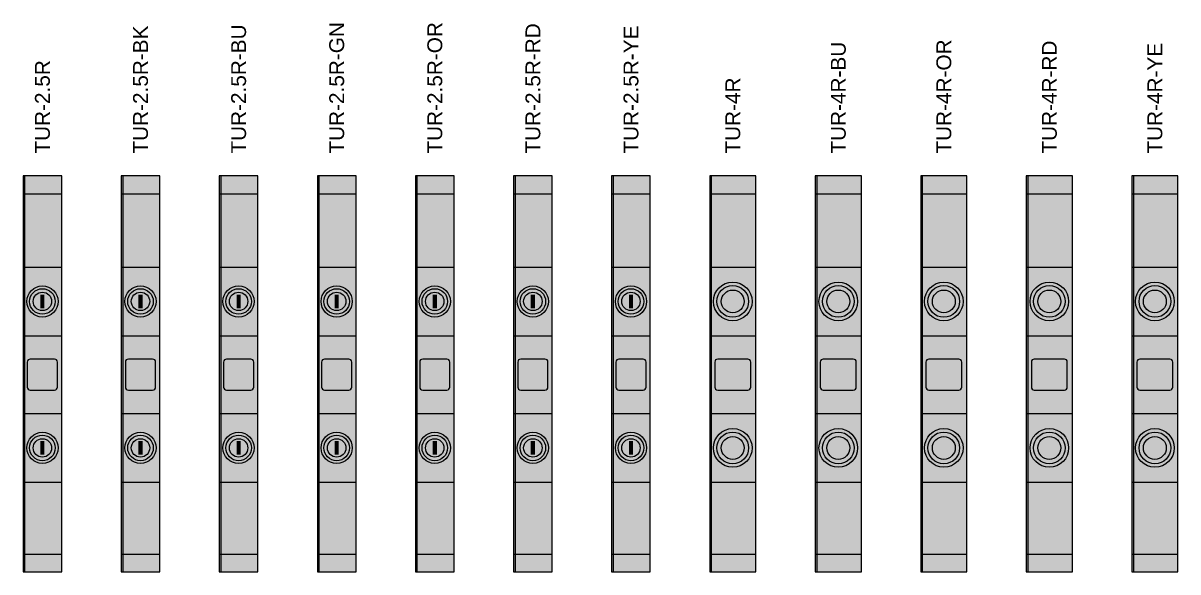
# Model space of a CAD drawing. Header units: millimetres. Extents: x 0 to 1337, y -50 to 71.
# Drawn here: x 335 to 490.4, y -26.6 to 47.2 of the extents above; entities that cross this region are included whole.
import ezdxf
from ezdxf.enums import TextEntityAlignment as Align

# ---------------------------------------------------------------- set-up
doc = ezdxf.new("R2010")
doc.units = ezdxf.units.MM
doc.styles.add('TUR_Arial', font='arial.ttf')

# ---------------------------------------------------------------- blocks, each defined once
blk = doc.blocks.new('TUR-2.5R')
at = {"true_color": 0x676663}
for points in [[(0, 24.24), (5.2, 24.24), (5.2, 26.65), (0, 26.65)], [(0, -26.65), (5.2, -26.65), (5.2, -24.24), (0, -24.24)]]:
    blk.add_hatch(color=251, dxfattribs=at).paths.add_polyline_path(points)
at = {"true_color": 0x797874}
for points in [[(0, 14.38), (5.2, 14.38), (5.2, 24.24), (0, 24.24)], [(0, -24.24), (5.2, -24.24), (5.2, -14.58), (0, -14.58)]]:
    blk.add_hatch(color=8, dxfattribs=at).paths.add_polyline_path(points)
at = {"true_color": 0x989692}
for points in [[(0, 5.13), (5.2, 5.13), (5.2, 14.38), (0, 14.38)], [(0, -14.58), (5.2, -14.58), (5.2, -5.33), (0, -5.33)]]:
    blk.add_hatch(color=252, dxfattribs=at).paths.add_polyline_path(points)
at = {"true_color": 0x444341}
for points in [[(1, 14.58), (4.2, 14.58, 0.414214), (4.5, 14.88), (4.5, 15.08, 0.414214), (4.2, 15.38), (1, 15.38, 0.414214), (0.7, 15.08), (0.7, 14.88, 0.414214)], [(1, -15.58), (4.2, -15.58, 0.414214), (4.5, -15.28), (4.5, -15.08, 0.414214), (4.2, -14.78), (1, -14.78, 0.414214), (0.7, -15.08), (0.7, -15.28, 0.414214)]]:
    blk.add_hatch(color=250, dxfattribs=at).paths.add_polyline_path(points)
at = {"true_color": 0x3f3f3d}
h = blk.add_hatch(color=250, dxfattribs=at)
edge = h.paths.add_edge_path()
edge.add_arc((2.6, 9.75), 2.1, 0, 360)
at = {"true_color": 0xc4c6ca}
h = blk.add_hatch(color=9, dxfattribs=at)
edge = h.paths.add_edge_path()
edge.add_arc((2.6, 9.75), 1.72, 0, 360)
at = {"true_color": 0x5c5e62}
for points in [[(1.12, 9.48), (4.08, 9.48), (4.08, 10.03), (1.12, 10.03)], [(2.32, 8.84), (2.88, 8.84), (2.88, 10.67), (2.32, 10.67)], [(2.32, -10.87), (2.88, -10.87), (2.88, -9.04), (2.32, -9.04)], [(1.12, -10.23), (4.08, -10.23), (4.08, -9.68), (1.12, -9.68)]]:
    blk.add_hatch(color=251, dxfattribs=at).paths.add_polyline_path(points)
at = {"true_color": 0x858480}
blk.add_hatch(color=252, dxfattribs=at).paths.add_polyline_path([(0, -5.33), (5.2, -5.33), (5.2, 5.13), (0, 5.13)])
at = {"true_color": 0x343437}
for points in [[(1.3, 2.56), (3.9, 2.56), (3.9, 4.23), (1.3, 4.23)], [(1.3, -4.43), (3.9, -4.43), (3.9, -2.76), (1.3, -2.76)]]:
    blk.add_hatch(color=250, dxfattribs=at).paths.add_polyline_path(points)
at = {"true_color": 0xa4a29d}
blk.add_hatch(color=253, dxfattribs=at).paths.add_polyline_path([(0.97, -2.19), (4.23, -2.19, 0.414214), (4.63, -1.79), (4.63, 1.59, 0.414214), (4.23, 1.99), (0.97, 1.99, 0.414214), (0.57, 1.59), (0.57, -1.79, 0.414214)])
at = {"true_color": 0x3f3f3d}
h = blk.add_hatch(color=250, dxfattribs=at)
edge = h.paths.add_edge_path()
edge.add_arc((2.6, -9.96), 2.1, 0, 360)
at = {"true_color": 0xc4c6ca}
h = blk.add_hatch(color=9, dxfattribs=at)
edge = h.paths.add_edge_path()
edge.add_arc((2.6, -9.96), 1.72, 0, 360)
at = {"color": 253, "true_color": 0xaaa8a3}
blk.add_line((0.25, -26.65), (0.25, 26.65), dxfattribs=at)
at = {"color": 251, "true_color": 0x5b5a57}
for p, q in [((0, 24.24), (5.2, 24.24)), ((0, 14.38), (5.2, 14.38)), ((0, 5.13), (5.2, 5.13)), ((0, -5.33), (5.2, -5.33)), ((0, -14.58), (5.2, -14.58)), ((0, -24.24), (5.2, -24.24))]:
    blk.add_line(p, q, dxfattribs=at)
blk.add_lwpolyline([(0, -26.65), (5.2, -26.65), (5.2, 26.65), (0, 26.65)], close=True)
blk.add_lwpolyline([(0.97, -2.19), (4.23, -2.19, 0.414214), (4.63, -1.79), (4.63, 1.59, 0.414214), (4.23, 1.99), (0.97, 1.99, 0.414214), (0.57, 1.59), (0.57, -1.79, 0.414214)], format="xyb", close=True, dxfattribs=at)
at = {"color": 251, "true_color": 0x535250}
for centre in [(2.6, 9.75), (2.6, -9.96)]:
    blk.add_circle(centre, 2.1, dxfattribs=at)
at = {"color": 8, "true_color": 0x797a7d}
for centre in [(2.6, 9.75), (2.6, -9.96)]:
    blk.add_circle(centre, 1.72, dxfattribs=at)
at = {"color": 253, "true_color": 0xa0a2a5}
for centre in [(2.6, 9.75), (2.6, -9.96)]:
    blk.add_circle(centre, 1.24, dxfattribs=at)
blk = doc.blocks.new('TUR-2.5R-BK')
at = {"true_color": 0x1f1f20}
for points in [[(0, 24.24), (5.2, 24.24), (5.2, 26.65), (0, 26.65)], [(0, -26.65), (5.2, -26.65), (5.2, -24.24), (0, -24.24)]]:
    blk.add_hatch(color=250, dxfattribs=at).paths.add_polyline_path(points)
at = {"true_color": 0x242426}
for points in [[(0, 14.38), (5.2, 14.38), (5.2, 24.24), (0, 24.24)], [(0, -24.24), (5.2, -24.24), (5.2, -14.58), (0, -14.58)]]:
    blk.add_hatch(color=250, dxfattribs=at).paths.add_polyline_path(points)
at = {"true_color": 0x2e2e30}
for points in [[(0, 5.13), (5.2, 5.13), (5.2, 14.38), (0, 14.38)], [(0, -14.58), (5.2, -14.58), (5.2, -5.33), (0, -5.33)]]:
    blk.add_hatch(color=250, dxfattribs=at).paths.add_polyline_path(points)
at = {"true_color": 0x141415}
for points in [[(1, 14.58), (4.2, 14.58, 0.414214), (4.5, 14.88), (4.5, 15.08, 0.414214), (4.2, 15.38), (1, 15.38, 0.414214), (0.7, 15.08), (0.7, 14.88, 0.414214)], [(1, -15.58), (4.2, -15.58, 0.414214), (4.5, -15.28), (4.5, -15.08, 0.414214), (4.2, -14.78), (1, -14.78, 0.414214), (0.7, -15.08), (0.7, -15.28, 0.414214)]]:
    blk.add_hatch(color=250, dxfattribs=at).paths.add_polyline_path(points)
at = {"true_color": 0x131314}
h = blk.add_hatch(color=250, dxfattribs=at)
edge = h.paths.add_edge_path()
edge.add_arc((2.6, 9.75), 2.1, 0, 360)
at = {"true_color": 0xc4c6ca}
h = blk.add_hatch(color=9, dxfattribs=at)
edge = h.paths.add_edge_path()
edge.add_arc((2.6, 9.75), 1.72, 0, 360)
at = {"true_color": 0x5c5e62}
for points in [[(1.12, 9.48), (4.08, 9.48), (4.08, 10.03), (1.12, 10.03)], [(2.32, 8.84), (2.88, 8.84), (2.88, 10.67), (2.32, 10.67)], [(2.32, -10.87), (2.88, -10.87), (2.88, -9.04), (2.32, -9.04)], [(1.12, -10.23), (4.08, -10.23), (4.08, -9.68), (1.12, -9.68)]]:
    blk.add_hatch(color=251, dxfattribs=at).paths.add_polyline_path(points)
at = {"true_color": 0x28282a}
blk.add_hatch(color=250, dxfattribs=at).paths.add_polyline_path([(0, -5.33), (5.2, -5.33), (5.2, 5.13), (0, 5.13)])
at = {"true_color": 0x343437}
for points in [[(1.3, 2.56), (3.9, 2.56), (3.9, 4.23), (1.3, 4.23)], [(1.3, -4.43), (3.9, -4.43), (3.9, -2.76), (1.3, -2.76)]]:
    blk.add_hatch(color=250, dxfattribs=at).paths.add_polyline_path(points)
at = {"true_color": 0x39393c}
blk.add_hatch(color=250, dxfattribs=at).paths.add_polyline_path([(0.97, -2.19), (4.23, -2.19, 0.414214), (4.63, -1.79), (4.63, 1.59, 0.414214), (4.23, 1.99), (0.97, 1.99, 0.414214), (0.57, 1.59), (0.57, -1.79, 0.414214)])
at = {"true_color": 0x131314}
h = blk.add_hatch(color=250, dxfattribs=at)
edge = h.paths.add_edge_path()
edge.add_arc((2.6, -9.96), 2.1, 0, 360)
at = {"true_color": 0xc4c6ca}
h = blk.add_hatch(color=9, dxfattribs=at)
edge = h.paths.add_edge_path()
edge.add_arc((2.6, -9.96), 1.72, 0, 360)
at = {"color": 251, "true_color": 0x505054}
blk.add_line((0.25, -26.65), (0.25, 26.65), dxfattribs=at)
at = {"color": 251, "true_color": 0x5f5f62}
for p, q in [((0, 24.24), (5.2, 24.24)), ((0, 14.38), (5.2, 14.38)), ((0, 5.13), (5.2, 5.13)), ((0, -5.33), (5.2, -5.33)), ((0, -14.58), (5.2, -14.58)), ((0, -24.24), (5.2, -24.24))]:
    blk.add_line(p, q, dxfattribs=at)
blk.add_lwpolyline([(0, -26.65), (5.2, -26.65), (5.2, 26.65), (0, 26.65)], close=True)
blk.add_lwpolyline([(0.97, -2.19), (4.23, -2.19, 0.414214), (4.63, -1.79), (4.63, 1.59, 0.414214), (4.23, 1.99), (0.97, 1.99, 0.414214), (0.57, 1.59), (0.57, -1.79, 0.414214)], format="xyb", close=True, dxfattribs=at)
at = {"color": 250, "true_color": 0x19191a}
for centre in [(2.6, 9.75), (2.6, -9.96)]:
    blk.add_circle(centre, 2.1, dxfattribs=at)
at = {"color": 8, "true_color": 0x797a7d}
for centre in [(2.6, 9.75), (2.6, -9.96)]:
    blk.add_circle(centre, 1.72, dxfattribs=at)
at = {"color": 253, "true_color": 0xa0a2a5}
for centre in [(2.6, 9.75), (2.6, -9.96)]:
    blk.add_circle(centre, 1.24, dxfattribs=at)
blk = doc.blocks.new('TUR-2.5R-BU')
at = {"true_color": 0x1b4c7a}
for points in [[(0, 24.24), (5.2, 24.24), (5.2, 26.65), (0, 26.65)], [(0, -26.65), (5.2, -26.65), (5.2, -24.24), (0, -24.24)]]:
    blk.add_hatch(color=156, dxfattribs=at).paths.add_polyline_path(points)
at = {"true_color": 0x205990}
for points in [[(0, 14.38), (5.2, 14.38), (5.2, 24.24), (0, 24.24)], [(0, -24.24), (5.2, -24.24), (5.2, -14.58), (0, -14.58)]]:
    blk.add_hatch(color=154, dxfattribs=at).paths.add_polyline_path(points)
at = {"true_color": 0x2870b4}
for points in [[(0, 5.13), (5.2, 5.13), (5.2, 14.38), (0, 14.38)], [(0, -14.58), (5.2, -14.58), (5.2, -5.33), (0, -5.33)]]:
    blk.add_hatch(color=155, dxfattribs=at).paths.add_polyline_path(points)
at = {"true_color": 0x123251}
for points in [[(1, 14.58), (4.2, 14.58, 0.414214), (4.5, 14.88), (4.5, 15.08, 0.414214), (4.2, 15.38), (1, 15.38, 0.414214), (0.7, 15.08), (0.7, 14.88, 0.414214)], [(1, -15.58), (4.2, -15.58, 0.414214), (4.5, -15.28), (4.5, -15.08, 0.414214), (4.2, -14.78), (1, -14.78, 0.414214), (0.7, -15.08), (0.7, -15.28, 0.414214)]]:
    blk.add_hatch(color=148, dxfattribs=at).paths.add_polyline_path(points)
at = {"true_color": 0x102f4b}
h = blk.add_hatch(color=158, dxfattribs=at)
edge = h.paths.add_edge_path()
edge.add_arc((2.6, 9.75), 2.1, 0, 360)
at = {"true_color": 0xc4c6ca}
h = blk.add_hatch(color=9, dxfattribs=at)
edge = h.paths.add_edge_path()
edge.add_arc((2.6, 9.75), 1.72, 0, 360)
at = {"true_color": 0x5c5e62}
for points in [[(1.12, 9.48), (4.08, 9.48), (4.08, 10.03), (1.12, 10.03)], [(2.32, 8.84), (2.88, 8.84), (2.88, 10.67), (2.32, 10.67)], [(2.32, -10.87), (2.88, -10.87), (2.88, -9.04), (2.32, -9.04)], [(1.12, -10.23), (4.08, -10.23), (4.08, -9.68), (1.12, -9.68)]]:
    blk.add_hatch(color=251, dxfattribs=at).paths.add_polyline_path(points)
at = {"true_color": 0x23629e}
blk.add_hatch(color=144, dxfattribs=at).paths.add_polyline_path([(0, -5.33), (5.2, -5.33), (5.2, 5.13), (0, 5.13)])
at = {"true_color": 0x343437}
for points in [[(1.3, 2.56), (3.9, 2.56), (3.9, 4.23), (1.3, 4.23)], [(1.3, -4.43), (3.9, -4.43), (3.9, -2.76), (1.3, -2.76)]]:
    blk.add_hatch(color=250, dxfattribs=at).paths.add_polyline_path(points)
at = {"true_color": 0x2b78c2}
blk.add_hatch(color=152, dxfattribs=at).paths.add_polyline_path([(0.97, -2.19), (4.23, -2.19, 0.414214), (4.63, -1.79), (4.63, 1.59, 0.414214), (4.23, 1.99), (0.97, 1.99, 0.414214), (0.57, 1.59), (0.57, -1.79, 0.414214)])
at = {"true_color": 0x102f4b}
h = blk.add_hatch(color=158, dxfattribs=at)
edge = h.paths.add_edge_path()
edge.add_arc((2.6, -9.96), 2.1, 0, 360)
at = {"true_color": 0xc4c6ca}
h = blk.add_hatch(color=9, dxfattribs=at)
edge = h.paths.add_edge_path()
edge.add_arc((2.6, -9.96), 1.72, 0, 360)
at = {"color": 152, "true_color": 0x2c7dc9}
blk.add_line((0.25, -26.65), (0.25, 26.65), dxfattribs=at)
at = {"color": 156, "true_color": 0x18436c}
for p, q in [((0, 24.24), (5.2, 24.24)), ((0, 14.38), (5.2, 14.38)), ((0, 5.13), (5.2, 5.13)), ((0, -5.33), (5.2, -5.33)), ((0, -14.58), (5.2, -14.58)), ((0, -24.24), (5.2, -24.24))]:
    blk.add_line(p, q, dxfattribs=at)
blk.add_lwpolyline([(0, -26.65), (5.2, -26.65), (5.2, 26.65), (0, 26.65)], close=True)
blk.add_lwpolyline([(0.97, -2.19), (4.23, -2.19, 0.414214), (4.63, -1.79), (4.63, 1.59, 0.414214), (4.23, 1.99), (0.97, 1.99, 0.414214), (0.57, 1.59), (0.57, -1.79, 0.414214)], format="xyb", close=True, dxfattribs=at)
at = {"color": 159, "true_color": 0x163d63}
for centre in [(2.6, 9.75), (2.6, -9.96)]:
    blk.add_circle(centre, 2.1, dxfattribs=at)
at = {"color": 8, "true_color": 0x797a7d}
for centre in [(2.6, 9.75), (2.6, -9.96)]:
    blk.add_circle(centre, 1.72, dxfattribs=at)
at = {"color": 253, "true_color": 0xa0a2a5}
for centre in [(2.6, 9.75), (2.6, -9.96)]:
    blk.add_circle(centre, 1.24, dxfattribs=at)
blk = doc.blocks.new('TUR-2.5R-GN')
at = {"true_color": 0x1b5f2f}
for points in [[(0, 24.24), (5.2, 24.24), (5.2, 26.65), (0, 26.65)], [(0, -26.65), (5.2, -26.65), (5.2, -24.24), (0, -24.24)]]:
    blk.add_hatch(color=109, dxfattribs=at).paths.add_polyline_path(points)
at = {"true_color": 0x207038}
for points in [[(0, 14.38), (5.2, 14.38), (5.2, 24.24), (0, 24.24)], [(0, -24.24), (5.2, -24.24), (5.2, -14.58), (0, -14.58)]]:
    blk.add_hatch(color=97, dxfattribs=at).paths.add_polyline_path(points)
at = {"true_color": 0x288c46}
for points in [[(0, 5.13), (5.2, 5.13), (5.2, 14.38), (0, 14.38)], [(0, -14.58), (5.2, -14.58), (5.2, -5.33), (0, -5.33)]]:
    blk.add_hatch(color=97, dxfattribs=at).paths.add_polyline_path(points)
at = {"true_color": 0x123f1f}
for points in [[(1, 14.58), (4.2, 14.58, 0.414214), (4.5, 14.88), (4.5, 15.08, 0.414214), (4.2, 15.38), (1, 15.38, 0.414214), (0.7, 15.08), (0.7, 14.88, 0.414214)], [(1, -15.58), (4.2, -15.58, 0.414214), (4.5, -15.28), (4.5, -15.08, 0.414214), (4.2, -14.78), (1, -14.78, 0.414214), (0.7, -15.08), (0.7, -15.28, 0.414214)]]:
    blk.add_hatch(color=118, dxfattribs=at).paths.add_polyline_path(points)
at = {"true_color": 0x103a1d}
h = blk.add_hatch(color=118, dxfattribs=at)
edge = h.paths.add_edge_path()
edge.add_arc((2.6, 9.75), 2.1, 0, 360)
at = {"true_color": 0xc4c6ca}
h = blk.add_hatch(color=9, dxfattribs=at)
edge = h.paths.add_edge_path()
edge.add_arc((2.6, 9.75), 1.72, 0, 360)
at = {"true_color": 0x5c5e62}
for points in [[(1.12, 9.48), (4.08, 9.48), (4.08, 10.03), (1.12, 10.03)], [(2.32, 8.84), (2.88, 8.84), (2.88, 10.67), (2.32, 10.67)], [(2.32, -10.87), (2.88, -10.87), (2.88, -9.04), (2.32, -9.04)], [(1.12, -10.23), (4.08, -10.23), (4.08, -9.68), (1.12, -9.68)]]:
    blk.add_hatch(color=251, dxfattribs=at).paths.add_polyline_path(points)
at = {"true_color": 0x237b3d}
blk.add_hatch(color=97, dxfattribs=at).paths.add_polyline_path([(0, -5.33), (5.2, -5.33), (5.2, 5.13), (0, 5.13)])
at = {"true_color": 0x343437}
for points in [[(1.3, 2.56), (3.9, 2.56), (3.9, 4.23), (1.3, 4.23)], [(1.3, -4.43), (3.9, -4.43), (3.9, -2.76), (1.3, -2.76)]]:
    blk.add_hatch(color=250, dxfattribs=at).paths.add_polyline_path(points)
at = {"true_color": 0x2b974b}
blk.add_hatch(color=107, dxfattribs=at).paths.add_polyline_path([(0.97, -2.19), (4.23, -2.19, 0.414214), (4.63, -1.79), (4.63, 1.59, 0.414214), (4.23, 1.99), (0.97, 1.99, 0.414214), (0.57, 1.59), (0.57, -1.79, 0.414214)])
at = {"true_color": 0x103a1d}
h = blk.add_hatch(color=118, dxfattribs=at)
edge = h.paths.add_edge_path()
edge.add_arc((2.6, -9.96), 2.1, 0, 360)
at = {"true_color": 0xc4c6ca}
h = blk.add_hatch(color=9, dxfattribs=at)
edge = h.paths.add_edge_path()
edge.add_arc((2.6, -9.96), 1.72, 0, 360)
at = {"color": 95, "true_color": 0x2c9c4e}
blk.add_line((0.25, -26.65), (0.25, 26.65), dxfattribs=at)
at = {"color": 99, "true_color": 0x18542a}
for p, q in [((0, 24.24), (5.2, 24.24)), ((0, 14.38), (5.2, 14.38)), ((0, 5.13), (5.2, 5.13)), ((0, -5.33), (5.2, -5.33)), ((0, -14.58), (5.2, -14.58)), ((0, -24.24), (5.2, -24.24))]:
    blk.add_line(p, q, dxfattribs=at)
blk.add_lwpolyline([(0, -26.65), (5.2, -26.65), (5.2, 26.65), (0, 26.65)], close=True)
blk.add_lwpolyline([(0.97, -2.19), (4.23, -2.19, 0.414214), (4.63, -1.79), (4.63, 1.59, 0.414214), (4.23, 1.99), (0.97, 1.99, 0.414214), (0.57, 1.59), (0.57, -1.79, 0.414214)], format="xyb", close=True, dxfattribs=at)
at = {"color": 99, "true_color": 0x164d26}
for centre in [(2.6, 9.75), (2.6, -9.96)]:
    blk.add_circle(centre, 2.1, dxfattribs=at)
at = {"color": 8, "true_color": 0x797a7d}
for centre in [(2.6, 9.75), (2.6, -9.96)]:
    blk.add_circle(centre, 1.72, dxfattribs=at)
at = {"color": 253, "true_color": 0xa0a2a5}
for centre in [(2.6, 9.75), (2.6, -9.96)]:
    blk.add_circle(centre, 1.24, dxfattribs=at)
blk = doc.blocks.new('TUR-2.5R-OR')
at = {"true_color": 0x994c17}
for points in [[(0, 24.24), (5.2, 24.24), (5.2, 26.65), (0, 26.65)], [(0, -26.65), (5.2, -26.65), (5.2, -24.24), (0, -24.24)]]:
    blk.add_hatch(color=34, dxfattribs=at).paths.add_polyline_path(points)
at = {"true_color": 0xb4591b}
for points in [[(0, 14.38), (5.2, 14.38), (5.2, 24.24), (0, 24.24)], [(0, -24.24), (5.2, -24.24), (5.2, -14.58), (0, -14.58)]]:
    blk.add_hatch(color=32, dxfattribs=at).paths.add_polyline_path(points)
at = {"true_color": 0xe27022}
for points in [[(0, 5.13), (5.2, 5.13), (5.2, 14.38), (0, 14.38)], [(0, -14.58), (5.2, -14.58), (5.2, -5.33), (0, -5.33)]]:
    blk.add_hatch(color=32, dxfattribs=at).paths.add_polyline_path(points)
at = {"true_color": 0x65320f}
for points in [[(1, 14.58), (4.2, 14.58, 0.414214), (4.5, 14.88), (4.5, 15.08, 0.414214), (4.2, 15.38), (1, 15.38, 0.414214), (0.7, 15.08), (0.7, 14.88, 0.414214)], [(1, -15.58), (4.2, -15.58, 0.414214), (4.5, -15.28), (4.5, -15.08, 0.414214), (4.2, -14.78), (1, -14.78, 0.414214), (0.7, -15.08), (0.7, -15.28, 0.414214)]]:
    blk.add_hatch(color=48, dxfattribs=at).paths.add_polyline_path(points)
at = {"true_color": 0x5e2f0e}
h = blk.add_hatch(color=38, dxfattribs=at)
edge = h.paths.add_edge_path()
edge.add_arc((2.6, 9.75), 2.1, 0, 360)
at = {"true_color": 0xc4c6ca}
h = blk.add_hatch(color=9, dxfattribs=at)
edge = h.paths.add_edge_path()
edge.add_arc((2.6, 9.75), 1.72, 0, 360)
at = {"true_color": 0x5c5e62}
for points in [[(1.12, 9.48), (4.08, 9.48), (4.08, 10.03), (1.12, 10.03)], [(2.32, 8.84), (2.88, 8.84), (2.88, 10.67), (2.32, 10.67)], [(2.32, -10.87), (2.88, -10.87), (2.88, -9.04), (2.32, -9.04)], [(1.12, -10.23), (4.08, -10.23), (4.08, -9.68), (1.12, -9.68)]]:
    blk.add_hatch(color=251, dxfattribs=at).paths.add_polyline_path(points)
at = {"true_color": 0xc6621d}
blk.add_hatch(color=32, dxfattribs=at).paths.add_polyline_path([(0, -5.33), (5.2, -5.33), (5.2, 5.13), (0, 5.13)])
at = {"true_color": 0x343437}
for points in [[(1.3, 2.56), (3.9, 2.56), (3.9, 4.23), (1.3, 4.23)], [(1.3, -4.43), (3.9, -4.43), (3.9, -2.76), (1.3, -2.76)]]:
    blk.add_hatch(color=250, dxfattribs=at).paths.add_polyline_path(points)
at = {"true_color": 0xf47824}
blk.add_hatch(color=30, dxfattribs=at).paths.add_polyline_path([(0.97, -2.19), (4.23, -2.19, 0.414214), (4.63, -1.79), (4.63, 1.59, 0.414214), (4.23, 1.99), (0.97, 1.99, 0.414214), (0.57, 1.59), (0.57, -1.79, 0.414214)])
at = {"true_color": 0x5e2f0e}
h = blk.add_hatch(color=38, dxfattribs=at)
edge = h.paths.add_edge_path()
edge.add_arc((2.6, -9.96), 2.1, 0, 360)
at = {"true_color": 0xc4c6ca}
h = blk.add_hatch(color=9, dxfattribs=at)
edge = h.paths.add_edge_path()
edge.add_arc((2.6, -9.96), 1.72, 0, 360)
at = {"color": 30, "true_color": 0xfd7d26}
blk.add_line((0.25, -26.65), (0.25, 26.65), dxfattribs=at)
at = {"color": 36, "true_color": 0x874314}
for p, q in [((0, 24.24), (5.2, 24.24)), ((0, 14.38), (5.2, 14.38)), ((0, 5.13), (5.2, 5.13)), ((0, -5.33), (5.2, -5.33)), ((0, -14.58), (5.2, -14.58)), ((0, -24.24), (5.2, -24.24))]:
    blk.add_line(p, q, dxfattribs=at)
blk.add_lwpolyline([(0, -26.65), (5.2, -26.65), (5.2, 26.65), (0, 26.65)], close=True)
blk.add_lwpolyline([(0.97, -2.19), (4.23, -2.19, 0.414214), (4.63, -1.79), (4.63, 1.59, 0.414214), (4.23, 1.99), (0.97, 1.99, 0.414214), (0.57, 1.59), (0.57, -1.79, 0.414214)], format="xyb", close=True, dxfattribs=at)
at = {"color": 36, "true_color": 0x7c3d12}
for centre in [(2.6, 9.75), (2.6, -9.96)]:
    blk.add_circle(centre, 2.1, dxfattribs=at)
at = {"color": 8, "true_color": 0x797a7d}
for centre in [(2.6, 9.75), (2.6, -9.96)]:
    blk.add_circle(centre, 1.72, dxfattribs=at)
at = {"color": 253, "true_color": 0xa0a2a5}
for centre in [(2.6, 9.75), (2.6, -9.96)]:
    blk.add_circle(centre, 1.24, dxfattribs=at)
blk = doc.blocks.new('TUR-2.5R-RD')
at = {"true_color": 0x851c1c}
for points in [[(0, 24.24), (5.2, 24.24), (5.2, 26.65), (0, 26.65)], [(0, -26.65), (5.2, -26.65), (5.2, -24.24), (0, -24.24)]]:
    blk.add_hatch(color=26, dxfattribs=at).paths.add_polyline_path(points)
at = {"true_color": 0x9c2121}
for points in [[(0, 14.38), (5.2, 14.38), (5.2, 24.24), (0, 24.24)], [(0, -24.24), (5.2, -24.24), (5.2, -14.58), (0, -14.58)]]:
    blk.add_hatch(color=24, dxfattribs=at).paths.add_polyline_path(points)
at = {"true_color": 0xc42a2a}
for points in [[(0, 5.13), (5.2, 5.13), (5.2, 14.38), (0, 14.38)], [(0, -14.58), (5.2, -14.58), (5.2, -5.33), (0, -5.33)]]:
    blk.add_hatch(color=22, dxfattribs=at).paths.add_polyline_path(points)
at = {"true_color": 0x581212}
for points in [[(1, 14.58), (4.2, 14.58, 0.414214), (4.5, 14.88), (4.5, 15.08, 0.414214), (4.2, 15.38), (1, 15.38, 0.414214), (0.7, 15.08), (0.7, 14.88, 0.414214)], [(1, -15.58), (4.2, -15.58, 0.414214), (4.5, -15.28), (4.5, -15.08, 0.414214), (4.2, -14.78), (1, -14.78, 0.414214), (0.7, -15.08), (0.7, -15.28, 0.414214)]]:
    blk.add_hatch(color=28, dxfattribs=at).paths.add_polyline_path(points)
at = {"true_color": 0x521111}
h = blk.add_hatch(color=28, dxfattribs=at)
edge = h.paths.add_edge_path()
edge.add_arc((2.6, 9.75), 2.1, 0, 360)
at = {"true_color": 0xc4c6ca}
h = blk.add_hatch(color=9, dxfattribs=at)
edge = h.paths.add_edge_path()
edge.add_arc((2.6, 9.75), 1.72, 0, 360)
at = {"true_color": 0x5c5e62}
for points in [[(1.12, 9.48), (4.08, 9.48), (4.08, 10.03), (1.12, 10.03)], [(2.32, 8.84), (2.88, 8.84), (2.88, 10.67), (2.32, 10.67)], [(2.32, -10.87), (2.88, -10.87), (2.88, -9.04), (2.32, -9.04)], [(1.12, -10.23), (4.08, -10.23), (4.08, -9.68), (1.12, -9.68)]]:
    blk.add_hatch(color=251, dxfattribs=at).paths.add_polyline_path(points)
at = {"true_color": 0xac2424}
blk.add_hatch(color=24, dxfattribs=at).paths.add_polyline_path([(0, -5.33), (5.2, -5.33), (5.2, 5.13), (0, 5.13)])
at = {"true_color": 0x343437}
for points in [[(1.3, 2.56), (3.9, 2.56), (3.9, 4.23), (1.3, 4.23)], [(1.3, -4.43), (3.9, -4.43), (3.9, -2.76), (1.3, -2.76)]]:
    blk.add_hatch(color=250, dxfattribs=at).paths.add_polyline_path(points)
at = {"true_color": 0xd32d2d}
blk.add_hatch(color=22, dxfattribs=at).paths.add_polyline_path([(0.97, -2.19), (4.23, -2.19, 0.414214), (4.63, -1.79), (4.63, 1.59, 0.414214), (4.23, 1.99), (0.97, 1.99, 0.414214), (0.57, 1.59), (0.57, -1.79, 0.414214)])
at = {"true_color": 0x521111}
h = blk.add_hatch(color=28, dxfattribs=at)
edge = h.paths.add_edge_path()
edge.add_arc((2.6, -9.96), 2.1, 0, 360)
at = {"true_color": 0xc4c6ca}
h = blk.add_hatch(color=9, dxfattribs=at)
edge = h.paths.add_edge_path()
edge.add_arc((2.6, -9.96), 1.72, 0, 360)
at = {"color": 22, "true_color": 0xdb2f2f}
blk.add_line((0.25, -26.65), (0.25, 26.65), dxfattribs=at)
at = {"color": 26, "true_color": 0x751919}
for p, q in [((0, 24.24), (5.2, 24.24)), ((0, 14.38), (5.2, 14.38)), ((0, 5.13), (5.2, 5.13)), ((0, -5.33), (5.2, -5.33)), ((0, -14.58), (5.2, -14.58)), ((0, -24.24), (5.2, -24.24))]:
    blk.add_line(p, q, dxfattribs=at)
blk.add_lwpolyline([(0, -26.65), (5.2, -26.65), (5.2, 26.65), (0, 26.65)], close=True)
blk.add_lwpolyline([(0.97, -2.19), (4.23, -2.19, 0.414214), (4.63, -1.79), (4.63, 1.59, 0.414214), (4.23, 1.99), (0.97, 1.99, 0.414214), (0.57, 1.59), (0.57, -1.79, 0.414214)], format="xyb", close=True, dxfattribs=at)
at = {"color": 26, "true_color": 0x6b1717}
for centre in [(2.6, 9.75), (2.6, -9.96)]:
    blk.add_circle(centre, 2.1, dxfattribs=at)
at = {"color": 8, "true_color": 0x797a7d}
for centre in [(2.6, 9.75), (2.6, -9.96)]:
    blk.add_circle(centre, 1.72, dxfattribs=at)
at = {"color": 253, "true_color": 0xa0a2a5}
for centre in [(2.6, 9.75), (2.6, -9.96)]:
    blk.add_circle(centre, 1.24, dxfattribs=at)
blk = doc.blocks.new('TUR-2.5R-YE')
at = {"true_color": 0x99851b}
for points in [[(0, 24.24), (5.2, 24.24), (5.2, 26.65), (0, 26.65)], [(0, -26.65), (5.2, -26.65), (5.2, -24.24), (0, -24.24)]]:
    blk.add_hatch(color=44, dxfattribs=at).paths.add_polyline_path(points)
at = {"true_color": 0xb49c20}
for points in [[(0, 14.38), (5.2, 14.38), (5.2, 24.24), (0, 24.24)], [(0, -24.24), (5.2, -24.24), (5.2, -14.58), (0, -14.58)]]:
    blk.add_hatch(color=42, dxfattribs=at).paths.add_polyline_path(points)
at = {"true_color": 0xe2c428}
for points in [[(0, 5.13), (5.2, 5.13), (5.2, 14.38), (0, 14.38)], [(0, -14.58), (5.2, -14.58), (5.2, -5.33), (0, -5.33)]]:
    blk.add_hatch(color=52, dxfattribs=at).paths.add_polyline_path(points)
at = {"true_color": 0x655812}
for points in [[(1, 14.58), (4.2, 14.58, 0.414214), (4.5, 14.88), (4.5, 15.08, 0.414214), (4.2, 15.38), (1, 15.38, 0.414214), (0.7, 15.08), (0.7, 14.88, 0.414214)], [(1, -15.58), (4.2, -15.58, 0.414214), (4.5, -15.28), (4.5, -15.08, 0.414214), (4.2, -14.78), (1, -14.78, 0.414214), (0.7, -15.08), (0.7, -15.28, 0.414214)]]:
    blk.add_hatch(color=46, dxfattribs=at).paths.add_polyline_path(points)
at = {"true_color": 0x5e5210}
h = blk.add_hatch(color=58, dxfattribs=at)
edge = h.paths.add_edge_path()
edge.add_arc((2.6, 9.75), 2.1, 0, 360)
at = {"true_color": 0xc4c6ca}
h = blk.add_hatch(color=9, dxfattribs=at)
edge = h.paths.add_edge_path()
edge.add_arc((2.6, 9.75), 1.72, 0, 360)
at = {"true_color": 0x5c5e62}
for points in [[(1.12, 9.48), (4.08, 9.48), (4.08, 10.03), (1.12, 10.03)], [(2.32, 8.84), (2.88, 8.84), (2.88, 10.67), (2.32, 10.67)], [(2.32, -10.87), (2.88, -10.87), (2.88, -9.04), (2.32, -9.04)], [(1.12, -10.23), (4.08, -10.23), (4.08, -9.68), (1.12, -9.68)]]:
    blk.add_hatch(color=251, dxfattribs=at).paths.add_polyline_path(points)
at = {"true_color": 0xc6ac23}
blk.add_hatch(color=42, dxfattribs=at).paths.add_polyline_path([(0, -5.33), (5.2, -5.33), (5.2, 5.13), (0, 5.13)])
at = {"true_color": 0x343437}
for points in [[(1.3, 2.56), (3.9, 2.56), (3.9, 4.23), (1.3, 4.23)], [(1.3, -4.43), (3.9, -4.43), (3.9, -2.76), (1.3, -2.76)]]:
    blk.add_hatch(color=250, dxfattribs=at).paths.add_polyline_path(points)
at = {"true_color": 0xf4d32b}
blk.add_hatch(color=40, dxfattribs=at).paths.add_polyline_path([(0.97, -2.19), (4.23, -2.19, 0.414214), (4.63, -1.79), (4.63, 1.59, 0.414214), (4.23, 1.99), (0.97, 1.99, 0.414214), (0.57, 1.59), (0.57, -1.79, 0.414214)])
at = {"true_color": 0x5e5210}
h = blk.add_hatch(color=58, dxfattribs=at)
edge = h.paths.add_edge_path()
edge.add_arc((2.6, -9.96), 2.1, 0, 360)
at = {"true_color": 0xc4c6ca}
h = blk.add_hatch(color=9, dxfattribs=at)
edge = h.paths.add_edge_path()
edge.add_arc((2.6, -9.96), 1.72, 0, 360)
at = {"color": 40, "true_color": 0xfddb2c}
blk.add_line((0.25, -26.65), (0.25, 26.65), dxfattribs=at)
at = {"color": 56, "true_color": 0x877518}
for p, q in [((0, 24.24), (5.2, 24.24)), ((0, 14.38), (5.2, 14.38)), ((0, 5.13), (5.2, 5.13)), ((0, -5.33), (5.2, -5.33)), ((0, -14.58), (5.2, -14.58)), ((0, -24.24), (5.2, -24.24))]:
    blk.add_line(p, q, dxfattribs=at)
blk.add_lwpolyline([(0, -26.65), (5.2, -26.65), (5.2, 26.65), (0, 26.65)], close=True)
blk.add_lwpolyline([(0.97, -2.19), (4.23, -2.19, 0.414214), (4.63, -1.79), (4.63, 1.59, 0.414214), (4.23, 1.99), (0.97, 1.99, 0.414214), (0.57, 1.59), (0.57, -1.79, 0.414214)], format="xyb", close=True, dxfattribs=at)
at = {"color": 46, "true_color": 0x7c6b16}
for centre in [(2.6, 9.75), (2.6, -9.96)]:
    blk.add_circle(centre, 2.1, dxfattribs=at)
at = {"color": 8, "true_color": 0x797a7d}
for centre in [(2.6, 9.75), (2.6, -9.96)]:
    blk.add_circle(centre, 1.72, dxfattribs=at)
at = {"color": 253, "true_color": 0xa0a2a5}
for centre in [(2.6, 9.75), (2.6, -9.96)]:
    blk.add_circle(centre, 1.24, dxfattribs=at)
blk = doc.blocks.new('TUR-4R')
at = {"true_color": 0x676663}
for points in [[(0, 24.24), (6.2, 24.24), (6.2, 26.65), (0, 26.65)], [(0, -26.65), (6.2, -26.65), (6.2, -24.24), (0, -24.24)]]:
    blk.add_hatch(color=251, dxfattribs=at).paths.add_polyline_path(points)
at = {"true_color": 0x797874}
for points in [[(0, 14.38), (6.2, 14.38), (6.2, 24.24), (0, 24.24)], [(0, -24.24), (6.2, -24.24), (6.2, -14.58), (0, -14.58)]]:
    blk.add_hatch(color=8, dxfattribs=at).paths.add_polyline_path(points)
at = {"true_color": 0x989692}
for points in [[(0, 5.13), (6.2, 5.13), (6.2, 14.38), (0, 14.38)], [(0, -14.58), (6.2, -14.58), (6.2, -5.33), (0, -5.33)]]:
    blk.add_hatch(color=252, dxfattribs=at).paths.add_polyline_path(points)
at = {"true_color": 0x444341}
for points in [[(1, 14.58), (5.2, 14.58, 0.414214), (5.5, 14.88), (5.5, 15.08, 0.414214), (5.2, 15.38), (1, 15.38, 0.414214), (0.7, 15.08), (0.7, 14.88, 0.414214)], [(1, -15.58), (5.2, -15.58, 0.414214), (5.5, -15.28), (5.5, -15.08, 0.414214), (5.2, -14.78), (1, -14.78, 0.414214), (0.7, -15.08), (0.7, -15.28, 0.414214)]]:
    blk.add_hatch(color=250, dxfattribs=at).paths.add_polyline_path(points)
at = {"true_color": 0x3f3f3d}
h = blk.add_hatch(color=250, dxfattribs=at)
edge = h.paths.add_edge_path()
edge.add_arc((3.1, 9.75), 2.6, 0, 360)
at = {"true_color": 0xc4c6ca}
h = blk.add_hatch(color=9, dxfattribs=at)
edge = h.paths.add_edge_path()
edge.add_arc((3.1, 9.75), 2.13, 0, 360)
at = {"true_color": 0x5c5e62}
for points in [[(2.76, 8.62), (3.44, 8.62), (3.44, 10.89), (2.76, 10.89)], [(1.27, 9.41), (4.93, 9.41), (4.93, 10.1), (1.27, 10.1)], [(2.76, -11.09), (3.44, -11.09), (3.44, -8.82), (2.76, -8.82)], [(1.27, -10.3), (4.93, -10.3), (4.93, -9.61), (1.27, -9.61)]]:
    blk.add_hatch(color=251, dxfattribs=at).paths.add_polyline_path(points)
at = {"true_color": 0x858480}
blk.add_hatch(color=252, dxfattribs=at).paths.add_polyline_path([(0, -5.33), (6.2, -5.33), (6.2, 5.13), (0, 5.13)])
at = {"true_color": 0x343437}
for points in [[(1.55, 2.56), (4.65, 2.56), (4.65, 4.23), (1.55, 4.23)], [(1.55, -4.43), (4.65, -4.43), (4.65, -2.76), (1.55, -2.76)]]:
    blk.add_hatch(color=250, dxfattribs=at).paths.add_polyline_path(points)
at = {"true_color": 0xa4a29d}
blk.add_hatch(color=253, dxfattribs=at).paths.add_polyline_path([(1.08, -2.19), (5.12, -2.19, 0.414214), (5.52, -1.79), (5.52, 1.59, 0.414214), (5.12, 1.99), (1.08, 1.99, 0.414214), (0.68, 1.59), (0.68, -1.79, 0.414214)])
at = {"true_color": 0x3f3f3d}
h = blk.add_hatch(color=250, dxfattribs=at)
edge = h.paths.add_edge_path()
edge.add_arc((3.1, -9.96), 2.6, 0, 360)
at = {"true_color": 0xc4c6ca}
h = blk.add_hatch(color=9, dxfattribs=at)
edge = h.paths.add_edge_path()
edge.add_arc((3.1, -9.96), 2.13, 0, 360)
at = {"color": 253, "true_color": 0xaaa8a3}
blk.add_line((0.25, -26.65), (0.25, 26.65), dxfattribs=at)
at = {"color": 251, "true_color": 0x5b5a57}
for p, q in [((0, 24.24), (6.2, 24.24)), ((0, 14.38), (6.2, 14.38)), ((0, 5.13), (6.2, 5.13)), ((0, -5.33), (6.2, -5.33)), ((0, -14.58), (6.2, -14.58)), ((0, -24.24), (6.2, -24.24))]:
    blk.add_line(p, q, dxfattribs=at)
blk.add_lwpolyline([(0, -26.65), (6.2, -26.65), (6.2, 26.65), (0, 26.65)], close=True)
blk.add_lwpolyline([(1.08, -2.19), (5.12, -2.19, 0.414214), (5.52, -1.79), (5.52, 1.59, 0.414214), (5.12, 1.99), (1.08, 1.99, 0.414214), (0.68, 1.59), (0.68, -1.79, 0.414214)], format="xyb", close=True, dxfattribs=at)
at = {"color": 251, "true_color": 0x535250}
for centre in [(3.1, 9.75), (3.1, -9.96)]:
    blk.add_circle(centre, 2.6, dxfattribs=at)
at = {"color": 8, "true_color": 0x797a7d}
for centre in [(3.1, 9.75), (3.1, -9.96)]:
    blk.add_circle(centre, 2.13, dxfattribs=at)
at = {"color": 253, "true_color": 0xa0a2a5}
for centre in [(3.1, 9.75), (3.1, -9.96)]:
    blk.add_circle(centre, 1.54, dxfattribs=at)
blk = doc.blocks.new('TUR-4R-BU')
at = {"true_color": 0x1b4c7a}
for points in [[(0, 24.24), (6.2, 24.24), (6.2, 26.65), (0, 26.65)], [(0, -26.65), (6.2, -26.65), (6.2, -24.24), (0, -24.24)]]:
    blk.add_hatch(color=156, dxfattribs=at).paths.add_polyline_path(points)
at = {"true_color": 0x205990}
for points in [[(0, 14.38), (6.2, 14.38), (6.2, 24.24), (0, 24.24)], [(0, -24.24), (6.2, -24.24), (6.2, -14.58), (0, -14.58)]]:
    blk.add_hatch(color=154, dxfattribs=at).paths.add_polyline_path(points)
at = {"true_color": 0x2870b4}
for points in [[(0, 5.13), (6.2, 5.13), (6.2, 14.38), (0, 14.38)], [(0, -14.58), (6.2, -14.58), (6.2, -5.33), (0, -5.33)]]:
    blk.add_hatch(color=155, dxfattribs=at).paths.add_polyline_path(points)
at = {"true_color": 0x123251}
for points in [[(1, 14.58), (5.2, 14.58, 0.414214), (5.5, 14.88), (5.5, 15.08, 0.414214), (5.2, 15.38), (1, 15.38, 0.414214), (0.7, 15.08), (0.7, 14.88, 0.414214)], [(1, -15.58), (5.2, -15.58, 0.414214), (5.5, -15.28), (5.5, -15.08, 0.414214), (5.2, -14.78), (1, -14.78, 0.414214), (0.7, -15.08), (0.7, -15.28, 0.414214)]]:
    blk.add_hatch(color=148, dxfattribs=at).paths.add_polyline_path(points)
at = {"true_color": 0x102f4b}
h = blk.add_hatch(color=158, dxfattribs=at)
edge = h.paths.add_edge_path()
edge.add_arc((3.1, 9.75), 2.6, 0, 360)
at = {"true_color": 0xc4c6ca}
h = blk.add_hatch(color=9, dxfattribs=at)
edge = h.paths.add_edge_path()
edge.add_arc((3.1, 9.75), 2.13, 0, 360)
at = {"true_color": 0x5c5e62}
for points in [[(2.76, 8.62), (3.44, 8.62), (3.44, 10.89), (2.76, 10.89)], [(1.27, 9.41), (4.93, 9.41), (4.93, 10.1), (1.27, 10.1)], [(2.76, -11.09), (3.44, -11.09), (3.44, -8.82), (2.76, -8.82)], [(1.27, -10.3), (4.93, -10.3), (4.93, -9.61), (1.27, -9.61)]]:
    blk.add_hatch(color=251, dxfattribs=at).paths.add_polyline_path(points)
at = {"true_color": 0x23629e}
blk.add_hatch(color=144, dxfattribs=at).paths.add_polyline_path([(0, -5.33), (6.2, -5.33), (6.2, 5.13), (0, 5.13)])
at = {"true_color": 0x343437}
for points in [[(1.55, 2.56), (4.65, 2.56), (4.65, 4.23), (1.55, 4.23)], [(1.55, -4.43), (4.65, -4.43), (4.65, -2.76), (1.55, -2.76)]]:
    blk.add_hatch(color=250, dxfattribs=at).paths.add_polyline_path(points)
at = {"true_color": 0x2b78c2}
blk.add_hatch(color=152, dxfattribs=at).paths.add_polyline_path([(1.08, -2.19), (5.12, -2.19, 0.414214), (5.52, -1.79), (5.52, 1.59, 0.414214), (5.12, 1.99), (1.08, 1.99, 0.414214), (0.68, 1.59), (0.68, -1.79, 0.414214)])
at = {"true_color": 0x102f4b}
h = blk.add_hatch(color=158, dxfattribs=at)
edge = h.paths.add_edge_path()
edge.add_arc((3.1, -9.96), 2.6, 0, 360)
at = {"true_color": 0xc4c6ca}
h = blk.add_hatch(color=9, dxfattribs=at)
edge = h.paths.add_edge_path()
edge.add_arc((3.1, -9.96), 2.13, 0, 360)
at = {"color": 152, "true_color": 0x2c7dc9}
blk.add_line((0.25, -26.65), (0.25, 26.65), dxfattribs=at)
at = {"color": 156, "true_color": 0x18436c}
for p, q in [((0, 24.24), (6.2, 24.24)), ((0, 14.38), (6.2, 14.38)), ((0, 5.13), (6.2, 5.13)), ((0, -5.33), (6.2, -5.33)), ((0, -14.58), (6.2, -14.58)), ((0, -24.24), (6.2, -24.24))]:
    blk.add_line(p, q, dxfattribs=at)
blk.add_lwpolyline([(0, -26.65), (6.2, -26.65), (6.2, 26.65), (0, 26.65)], close=True)
blk.add_lwpolyline([(1.08, -2.19), (5.12, -2.19, 0.414214), (5.52, -1.79), (5.52, 1.59, 0.414214), (5.12, 1.99), (1.08, 1.99, 0.414214), (0.68, 1.59), (0.68, -1.79, 0.414214)], format="xyb", close=True, dxfattribs=at)
at = {"color": 159, "true_color": 0x163d63}
for centre in [(3.1, 9.75), (3.1, -9.96)]:
    blk.add_circle(centre, 2.6, dxfattribs=at)
at = {"color": 8, "true_color": 0x797a7d}
for centre in [(3.1, 9.75), (3.1, -9.96)]:
    blk.add_circle(centre, 2.13, dxfattribs=at)
at = {"color": 253, "true_color": 0xa0a2a5}
for centre in [(3.1, 9.75), (3.1, -9.96)]:
    blk.add_circle(centre, 1.54, dxfattribs=at)
blk = doc.blocks.new('TUR-4R-OR')
at = {"true_color": 0x994c17}
for points in [[(0, 24.24), (6.2, 24.24), (6.2, 26.65), (0, 26.65)], [(0, -26.65), (6.2, -26.65), (6.2, -24.24), (0, -24.24)]]:
    blk.add_hatch(color=34, dxfattribs=at).paths.add_polyline_path(points)
at = {"true_color": 0xb4591b}
for points in [[(0, 14.38), (6.2, 14.38), (6.2, 24.24), (0, 24.24)], [(0, -24.24), (6.2, -24.24), (6.2, -14.58), (0, -14.58)]]:
    blk.add_hatch(color=32, dxfattribs=at).paths.add_polyline_path(points)
at = {"true_color": 0xe27022}
for points in [[(0, 5.13), (6.2, 5.13), (6.2, 14.38), (0, 14.38)], [(0, -14.58), (6.2, -14.58), (6.2, -5.33), (0, -5.33)]]:
    blk.add_hatch(color=32, dxfattribs=at).paths.add_polyline_path(points)
at = {"true_color": 0x65320f}
for points in [[(1, 14.58), (5.2, 14.58, 0.414214), (5.5, 14.88), (5.5, 15.08, 0.414214), (5.2, 15.38), (1, 15.38, 0.414214), (0.7, 15.08), (0.7, 14.88, 0.414214)], [(1, -15.58), (5.2, -15.58, 0.414214), (5.5, -15.28), (5.5, -15.08, 0.414214), (5.2, -14.78), (1, -14.78, 0.414214), (0.7, -15.08), (0.7, -15.28, 0.414214)]]:
    blk.add_hatch(color=48, dxfattribs=at).paths.add_polyline_path(points)
at = {"true_color": 0x5e2f0e}
h = blk.add_hatch(color=38, dxfattribs=at)
edge = h.paths.add_edge_path()
edge.add_arc((3.1, 9.75), 2.6, 0, 360)
at = {"true_color": 0xc4c6ca}
h = blk.add_hatch(color=9, dxfattribs=at)
edge = h.paths.add_edge_path()
edge.add_arc((3.1, 9.75), 2.13, 0, 360)
at = {"true_color": 0x5c5e62}
for points in [[(2.76, 8.62), (3.44, 8.62), (3.44, 10.89), (2.76, 10.89)], [(1.27, 9.41), (4.93, 9.41), (4.93, 10.1), (1.27, 10.1)], [(2.76, -11.09), (3.44, -11.09), (3.44, -8.82), (2.76, -8.82)], [(1.27, -10.3), (4.93, -10.3), (4.93, -9.61), (1.27, -9.61)]]:
    blk.add_hatch(color=251, dxfattribs=at).paths.add_polyline_path(points)
at = {"true_color": 0xc6621d}
blk.add_hatch(color=32, dxfattribs=at).paths.add_polyline_path([(0, -5.33), (6.2, -5.33), (6.2, 5.13), (0, 5.13)])
at = {"true_color": 0x343437}
for points in [[(1.55, 2.56), (4.65, 2.56), (4.65, 4.23), (1.55, 4.23)], [(1.55, -4.43), (4.65, -4.43), (4.65, -2.76), (1.55, -2.76)]]:
    blk.add_hatch(color=250, dxfattribs=at).paths.add_polyline_path(points)
at = {"true_color": 0xf47824}
blk.add_hatch(color=30, dxfattribs=at).paths.add_polyline_path([(1.08, -2.19), (5.12, -2.19, 0.414214), (5.52, -1.79), (5.52, 1.59, 0.414214), (5.12, 1.99), (1.08, 1.99, 0.414214), (0.68, 1.59), (0.68, -1.79, 0.414214)])
at = {"true_color": 0x5e2f0e}
h = blk.add_hatch(color=38, dxfattribs=at)
edge = h.paths.add_edge_path()
edge.add_arc((3.1, -9.96), 2.6, 0, 360)
at = {"true_color": 0xc4c6ca}
h = blk.add_hatch(color=9, dxfattribs=at)
edge = h.paths.add_edge_path()
edge.add_arc((3.1, -9.96), 2.13, 0, 360)
at = {"color": 30, "true_color": 0xfd7d26}
blk.add_line((0.25, -26.65), (0.25, 26.65), dxfattribs=at)
at = {"color": 36, "true_color": 0x874314}
for p, q in [((0, 24.24), (6.2, 24.24)), ((0, 14.38), (6.2, 14.38)), ((0, 5.13), (6.2, 5.13)), ((0, -5.33), (6.2, -5.33)), ((0, -14.58), (6.2, -14.58)), ((0, -24.24), (6.2, -24.24))]:
    blk.add_line(p, q, dxfattribs=at)
blk.add_lwpolyline([(0, -26.65), (6.2, -26.65), (6.2, 26.65), (0, 26.65)], close=True)
blk.add_lwpolyline([(1.08, -2.19), (5.12, -2.19, 0.414214), (5.52, -1.79), (5.52, 1.59, 0.414214), (5.12, 1.99), (1.08, 1.99, 0.414214), (0.68, 1.59), (0.68, -1.79, 0.414214)], format="xyb", close=True, dxfattribs=at)
at = {"color": 36, "true_color": 0x7c3d12}
for centre in [(3.1, 9.75), (3.1, -9.96)]:
    blk.add_circle(centre, 2.6, dxfattribs=at)
at = {"color": 8, "true_color": 0x797a7d}
for centre in [(3.1, 9.75), (3.1, -9.96)]:
    blk.add_circle(centre, 2.13, dxfattribs=at)
at = {"color": 253, "true_color": 0xa0a2a5}
for centre in [(3.1, 9.75), (3.1, -9.96)]:
    blk.add_circle(centre, 1.54, dxfattribs=at)
blk = doc.blocks.new('TUR-4R-RD')
at = {"true_color": 0x851c1c}
for points in [[(0, 24.24), (6.2, 24.24), (6.2, 26.65), (0, 26.65)], [(0, -26.65), (6.2, -26.65), (6.2, -24.24), (0, -24.24)]]:
    blk.add_hatch(color=26, dxfattribs=at).paths.add_polyline_path(points)
at = {"true_color": 0x9c2121}
for points in [[(0, 14.38), (6.2, 14.38), (6.2, 24.24), (0, 24.24)], [(0, -24.24), (6.2, -24.24), (6.2, -14.58), (0, -14.58)]]:
    blk.add_hatch(color=24, dxfattribs=at).paths.add_polyline_path(points)
at = {"true_color": 0xc42a2a}
for points in [[(0, 5.13), (6.2, 5.13), (6.2, 14.38), (0, 14.38)], [(0, -14.58), (6.2, -14.58), (6.2, -5.33), (0, -5.33)]]:
    blk.add_hatch(color=22, dxfattribs=at).paths.add_polyline_path(points)
at = {"true_color": 0x581212}
for points in [[(1, 14.58), (5.2, 14.58, 0.414214), (5.5, 14.88), (5.5, 15.08, 0.414214), (5.2, 15.38), (1, 15.38, 0.414214), (0.7, 15.08), (0.7, 14.88, 0.414214)], [(1, -15.58), (5.2, -15.58, 0.414214), (5.5, -15.28), (5.5, -15.08, 0.414214), (5.2, -14.78), (1, -14.78, 0.414214), (0.7, -15.08), (0.7, -15.28, 0.414214)]]:
    blk.add_hatch(color=28, dxfattribs=at).paths.add_polyline_path(points)
at = {"true_color": 0x521111}
h = blk.add_hatch(color=28, dxfattribs=at)
edge = h.paths.add_edge_path()
edge.add_arc((3.1, 9.75), 2.6, 0, 360)
at = {"true_color": 0xc4c6ca}
h = blk.add_hatch(color=9, dxfattribs=at)
edge = h.paths.add_edge_path()
edge.add_arc((3.1, 9.75), 2.13, 0, 360)
at = {"true_color": 0x5c5e62}
for points in [[(2.76, 8.62), (3.44, 8.62), (3.44, 10.89), (2.76, 10.89)], [(1.27, 9.41), (4.93, 9.41), (4.93, 10.1), (1.27, 10.1)], [(2.76, -11.09), (3.44, -11.09), (3.44, -8.82), (2.76, -8.82)], [(1.27, -10.3), (4.93, -10.3), (4.93, -9.61), (1.27, -9.61)]]:
    blk.add_hatch(color=251, dxfattribs=at).paths.add_polyline_path(points)
at = {"true_color": 0xac2424}
blk.add_hatch(color=24, dxfattribs=at).paths.add_polyline_path([(0, -5.33), (6.2, -5.33), (6.2, 5.13), (0, 5.13)])
at = {"true_color": 0x343437}
for points in [[(1.55, 2.56), (4.65, 2.56), (4.65, 4.23), (1.55, 4.23)], [(1.55, -4.43), (4.65, -4.43), (4.65, -2.76), (1.55, -2.76)]]:
    blk.add_hatch(color=250, dxfattribs=at).paths.add_polyline_path(points)
at = {"true_color": 0xd32d2d}
blk.add_hatch(color=22, dxfattribs=at).paths.add_polyline_path([(1.08, -2.19), (5.12, -2.19, 0.414214), (5.52, -1.79), (5.52, 1.59, 0.414214), (5.12, 1.99), (1.08, 1.99, 0.414214), (0.68, 1.59), (0.68, -1.79, 0.414214)])
at = {"true_color": 0x521111}
h = blk.add_hatch(color=28, dxfattribs=at)
edge = h.paths.add_edge_path()
edge.add_arc((3.1, -9.96), 2.6, 0, 360)
at = {"true_color": 0xc4c6ca}
h = blk.add_hatch(color=9, dxfattribs=at)
edge = h.paths.add_edge_path()
edge.add_arc((3.1, -9.96), 2.13, 0, 360)
at = {"color": 22, "true_color": 0xdb2f2f}
blk.add_line((0.25, -26.65), (0.25, 26.65), dxfattribs=at)
at = {"color": 26, "true_color": 0x751919}
for p, q in [((0, 24.24), (6.2, 24.24)), ((0, 14.38), (6.2, 14.38)), ((0, 5.13), (6.2, 5.13)), ((0, -5.33), (6.2, -5.33)), ((0, -14.58), (6.2, -14.58)), ((0, -24.24), (6.2, -24.24))]:
    blk.add_line(p, q, dxfattribs=at)
blk.add_lwpolyline([(0, -26.65), (6.2, -26.65), (6.2, 26.65), (0, 26.65)], close=True)
blk.add_lwpolyline([(1.08, -2.19), (5.12, -2.19, 0.414214), (5.52, -1.79), (5.52, 1.59, 0.414214), (5.12, 1.99), (1.08, 1.99, 0.414214), (0.68, 1.59), (0.68, -1.79, 0.414214)], format="xyb", close=True, dxfattribs=at)
at = {"color": 26, "true_color": 0x6b1717}
for centre in [(3.1, 9.75), (3.1, -9.96)]:
    blk.add_circle(centre, 2.6, dxfattribs=at)
at = {"color": 8, "true_color": 0x797a7d}
for centre in [(3.1, 9.75), (3.1, -9.96)]:
    blk.add_circle(centre, 2.13, dxfattribs=at)
at = {"color": 253, "true_color": 0xa0a2a5}
for centre in [(3.1, 9.75), (3.1, -9.96)]:
    blk.add_circle(centre, 1.54, dxfattribs=at)
blk = doc.blocks.new('TUR-4R-YE')
at = {"true_color": 0x99851b}
for points in [[(0, 24.24), (6.2, 24.24), (6.2, 26.65), (0, 26.65)], [(0, -26.65), (6.2, -26.65), (6.2, -24.24), (0, -24.24)]]:
    blk.add_hatch(color=44, dxfattribs=at).paths.add_polyline_path(points)
at = {"true_color": 0xb49c20}
for points in [[(0, 14.38), (6.2, 14.38), (6.2, 24.24), (0, 24.24)], [(0, -24.24), (6.2, -24.24), (6.2, -14.58), (0, -14.58)]]:
    blk.add_hatch(color=42, dxfattribs=at).paths.add_polyline_path(points)
at = {"true_color": 0xe2c428}
for points in [[(0, 5.13), (6.2, 5.13), (6.2, 14.38), (0, 14.38)], [(0, -14.58), (6.2, -14.58), (6.2, -5.33), (0, -5.33)]]:
    blk.add_hatch(color=52, dxfattribs=at).paths.add_polyline_path(points)
at = {"true_color": 0x655812}
for points in [[(1, 14.58), (5.2, 14.58, 0.414214), (5.5, 14.88), (5.5, 15.08, 0.414214), (5.2, 15.38), (1, 15.38, 0.414214), (0.7, 15.08), (0.7, 14.88, 0.414214)], [(1, -15.58), (5.2, -15.58, 0.414214), (5.5, -15.28), (5.5, -15.08, 0.414214), (5.2, -14.78), (1, -14.78, 0.414214), (0.7, -15.08), (0.7, -15.28, 0.414214)]]:
    blk.add_hatch(color=46, dxfattribs=at).paths.add_polyline_path(points)
at = {"true_color": 0x5e5210}
h = blk.add_hatch(color=58, dxfattribs=at)
edge = h.paths.add_edge_path()
edge.add_arc((3.1, 9.75), 2.6, 0, 360)
at = {"true_color": 0xc4c6ca}
h = blk.add_hatch(color=9, dxfattribs=at)
edge = h.paths.add_edge_path()
edge.add_arc((3.1, 9.75), 2.13, 0, 360)
at = {"true_color": 0x5c5e62}
for points in [[(2.76, 8.62), (3.44, 8.62), (3.44, 10.89), (2.76, 10.89)], [(1.27, 9.41), (4.93, 9.41), (4.93, 10.1), (1.27, 10.1)], [(2.76, -11.09), (3.44, -11.09), (3.44, -8.82), (2.76, -8.82)], [(1.27, -10.3), (4.93, -10.3), (4.93, -9.61), (1.27, -9.61)]]:
    blk.add_hatch(color=251, dxfattribs=at).paths.add_polyline_path(points)
at = {"true_color": 0xc6ac23}
blk.add_hatch(color=42, dxfattribs=at).paths.add_polyline_path([(0, -5.33), (6.2, -5.33), (6.2, 5.13), (0, 5.13)])
at = {"true_color": 0x343437}
for points in [[(1.55, 2.56), (4.65, 2.56), (4.65, 4.23), (1.55, 4.23)], [(1.55, -4.43), (4.65, -4.43), (4.65, -2.76), (1.55, -2.76)]]:
    blk.add_hatch(color=250, dxfattribs=at).paths.add_polyline_path(points)
at = {"true_color": 0xf4d32b}
blk.add_hatch(color=40, dxfattribs=at).paths.add_polyline_path([(1.08, -2.19), (5.12, -2.19, 0.414214), (5.52, -1.79), (5.52, 1.59, 0.414214), (5.12, 1.99), (1.08, 1.99, 0.414214), (0.68, 1.59), (0.68, -1.79, 0.414214)])
at = {"true_color": 0x5e5210}
h = blk.add_hatch(color=58, dxfattribs=at)
edge = h.paths.add_edge_path()
edge.add_arc((3.1, -9.96), 2.6, 0, 360)
at = {"true_color": 0xc4c6ca}
h = blk.add_hatch(color=9, dxfattribs=at)
edge = h.paths.add_edge_path()
edge.add_arc((3.1, -9.96), 2.13, 0, 360)
at = {"color": 40, "true_color": 0xfddb2c}
blk.add_line((0.25, -26.65), (0.25, 26.65), dxfattribs=at)
at = {"color": 56, "true_color": 0x877518}
for p, q in [((0, 24.24), (6.2, 24.24)), ((0, 14.38), (6.2, 14.38)), ((0, 5.13), (6.2, 5.13)), ((0, -5.33), (6.2, -5.33)), ((0, -14.58), (6.2, -14.58)), ((0, -24.24), (6.2, -24.24))]:
    blk.add_line(p, q, dxfattribs=at)
blk.add_lwpolyline([(0, -26.65), (6.2, -26.65), (6.2, 26.65), (0, 26.65)], close=True)
blk.add_lwpolyline([(1.08, -2.19), (5.12, -2.19, 0.414214), (5.52, -1.79), (5.52, 1.59, 0.414214), (5.12, 1.99), (1.08, 1.99, 0.414214), (0.68, 1.59), (0.68, -1.79, 0.414214)], format="xyb", close=True, dxfattribs=at)
at = {"color": 46, "true_color": 0x7c6b16}
for centre in [(3.1, 9.75), (3.1, -9.96)]:
    blk.add_circle(centre, 2.6, dxfattribs=at)
at = {"color": 8, "true_color": 0x797a7d}
for centre in [(3.1, 9.75), (3.1, -9.96)]:
    blk.add_circle(centre, 2.13, dxfattribs=at)
at = {"color": 253, "true_color": 0xa0a2a5}
for centre in [(3.1, 9.75), (3.1, -9.96)]:
    blk.add_circle(centre, 1.54, dxfattribs=at)

msp = doc.modelspace()

# ---------------------------------------------------------------- block references
for name, p in [('TUR-2.5R', (335, 0)), ('TUR-2.5R-BK', (348.2, 0)), ('TUR-2.5R-BU', (361.4, 0)), ('TUR-2.5R-GN', (374.6, 0)), ('TUR-2.5R-OR', (387.8, 0)), ('TUR-2.5R-RD', (401, 0)), ('TUR-2.5R-YE', (414.2, 0)), ('TUR-4R', (427.4, 0)), ('TUR-4R-BU', (441.6, 0)), ('TUR-4R-OR', (455.8, 0)), ('TUR-4R-RD', (470, 0)), ('TUR-4R-YE', (484.2, 0))]:
    msp.add_blockref(name, p)

# ---------------------------------------------------------------- texts
at = {"style": 'TUR_Arial'}
for s, p in [('TUR-2.5R-BK', (350.8, 29.65)), ('TUR-2.5R-BU', (364, 29.65)), ('TUR-2.5R-GN', (377.2, 29.65)), ('TUR-2.5R-OR', (390.4, 29.65)), ('TUR-2.5R-RD', (403.6, 29.65)), ('TUR-2.5R-YE', (416.8, 29.65)), ('TUR-4R-BU', (444.7, 29.65)), ('TUR-4R-OR', (458.9, 29.65)), ('TUR-4R-RD', (473.1, 29.65)), ('TUR-4R-YE', (487.3, 29.65)), ('TUR-2.5R', (337.6, 29.65)), ('TUR-4R', (430.5, 29.65))]:
    msp.add_text(s, height=2, rotation=90, dxfattribs=at).set_placement(p, align=Align.MIDDLE_LEFT)

doc.saveas('drawing.dxf')
